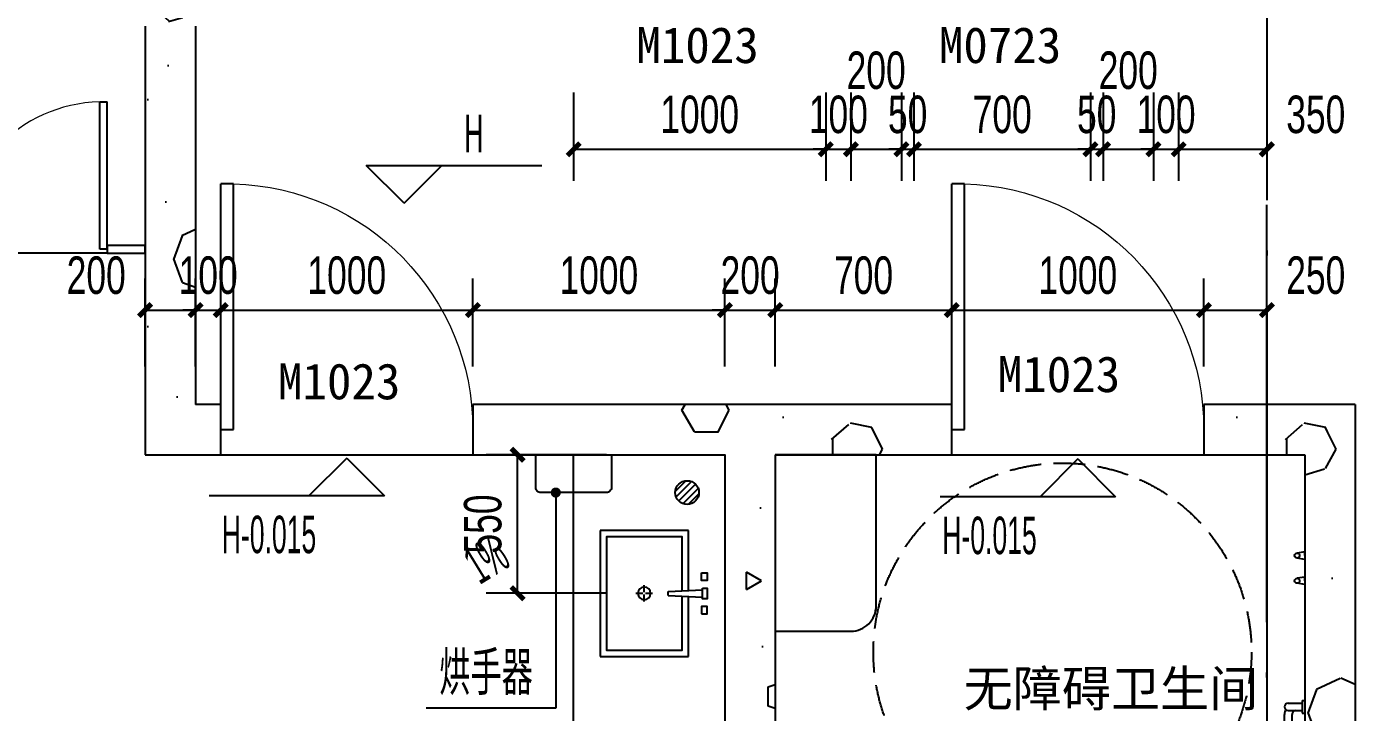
# Model space of a CAD drawing. Extents: x -26219 to 315419, y -160410 to -120810.
# Drawn here: x 262305 to 267588, y -150972 to -148252 of the extents above; entities that cross this region are included whole.
import ezdxf
from ezdxf.xclip import XClip

# ---------------------------------------------------------------- set-up
doc = ezdxf.new("R2010")
doc.units = 0
doc.header["$LTSCALE"] = 1000
doc.header["$MEASUREMENT"] = 0
doc.header["$XCLIPFRAME"] = 0
for name, pattern in [('104-14# 核心筒$0$DASH', [0.35, 0.25, -0.1]), ('104-14# 核心筒$2$DOTE', [2.42, 2, -0.2, 0.02, -0.2]), ('DOTE', [2.42, 2, -0.2, 0.02, -0.2])]:
    doc.linetypes.add(name, pattern=pattern)
for name, color, linetype in [('$0$$0$$0$A-DIM_SYMB', 3, 'Continuous'), ('$0$$0$$0$PUB_TEXT', 7, 'Continuous'), ('01-标注_尺寸', 124, 'Continuous'), ('01-标注_标高', 200, 'Continuous'), ('01-标注_符号', 200, 'Continuous'), ('02-TEXT_标注', 130, 'Continuous'), ('02-TEXT_门窗', 151, 'Continuous'), ('104-14# 核心筒$0$A-C_门', 150, 'Continuous'), ('104-14# 核心筒$0$A-I_卫-洁具', 241, 'Continuous'), ('104-14# 核心筒$0$A-I_卫-隔断', 214, 'Continuous'), ('104-14# 核心筒$0$A-TECH_水', 3, 'Continuous'), ('104-14# 核心筒$0$A_STR-砌块墙', 121, 'Continuous'), ('104-14# 核心筒$2$05-填充_天正', 26, 'Continuous'), ('104-14# 核心筒$2$A_AXIS-轴线', 36, '104-14# 核心筒$2$DOTE'), ('A_AXIS-轴线', 36, 'Continuous')]:
    doc.layers.add(name, color=color, linetype=linetype)
doc.styles.add('_TCH_DIM', font='ros.shx', dxfattribs={"width": 0.75, "bigfont": 'jd.shx'})
doc.styles.add('_TCH_DIM_T3', font='ros.shx', dxfattribs={"width": 0.705882, "bigfont": 'jd.shx'})
doc.styles.add('_TCH_WINDOW', font='STXIHEI_0.TTF')
doc.styles.get("Standard").update_dxf_attribs({"font": 'STXIHEI_0.TTF'})
doc.dimstyles.new('_TCH_ARCH&&50', dxfattribs={"dimtxt": 148.75, "dimasz": 50, "dimexe": 125, "dimexo": 150, "dimgap": 63.125, "dimtad": 1, "dimdec": 0, "dimzin": 0, "dimdsep": 46, "dimtxsty": '_TCH_DIM_T3', "dimblk": 'ARCHTICK', "dimcen": 0.09, "dimclrt": 7, "dimazin": 2, "dimtfac": 1, "dimtdec": 0, "dimtix": 1, "dimtmove": 2, "dimatfit": 3, "dimfxl": 0, "dimtolj": 1, "dimtzin": 0, "dimarcsym": 0})
pattern_1 = [(0, (531, -549), (900, 1800), [0, -1800]), (0, (-522, -792), (900, 1800), [0, -1800]), (0, (63, -810), (900, 1800), [0, -1800]), (0, (702, -279), (900, 1800), [0, -1800]), (0, (-45, -900), (900, 1800), [0, -1800]), (0, (882, 855), (900, 1800), [0, -1800]), (0, (333, 711), (900, 1800), [0, -1800]), (0, (621, 486), (900, 1800), [0, -1800]), (0, (-846, 450), (900, 1800), [0, -1800]), (0, (36, 369), (900, 1800), [0, -1800]), (0, (-306, -90), (900, 1800), [0, -1800]), (0, (-288, -765), (900, 1800), [0, -1800]), (0, (387, -837), (900, 1800), [0, -1800]), (0, (882, -45), (900, 1800), [0, -1800]), (0, (-801, -324), (900, 1800), [0, -1800]), (0, (-648, -18), (900, 1800), [0, -1800]), (0, (54, -144), (900, 1800), [0, -1800]), (0, (-198, -405), (900, 1800), [0, -1800]), (0, (-342, 189), (900, 1800), [0, -1800]), (0, (-117, 864), (900, 1800), [0, -1800]), (0, (-729, -702), (900, 1800), [0, -1800]), (0, (261, 495), (900, 1800), [0, -1800]), (0, (-576, 522), (900, 1800), [0, -1800]), (0, (-720, 756), (900, 1800), [0, -1800]), (130.601294, (771.43, 291.43), (-4499.99995, 5400.000024), [79.025, -33111.333]), (18.43495, (642.86, 325.71), (4500, 1800), [81.316, -11302.884]), (90, (642.9, 248.6), (900, 1800), [77.143, -3522.857]), (161.56505, (720, 222.86), (-4500, 1799.99987), [81.316, -11302.884]), (53.1301, (720, 222.86), (900, 1800), [85.714, -8914.285]), (135, (788.6, -694.3), (-900, 1800), [72.73, -5018.438]), (45, (685.7, -694.3), (900, 1800), [72.73, -5018.438]), (135, (737.14, -745.7), (-900, 1800), [72.73, -5018.438]), (45, (737.14, -745.7), (900, 1800), [72.73, -5018.438]), (116.565, (-77.1, 514.3), (-0.0002, 3600), [95.831, -1916.63]), (180, (-120, 600), (-900, 1800), [102.857, -1697.143]), (63.435, (-265.7, 514.3), (8e-06, 3600), [95.831, -1916.63]), (116.565, (-222.9, 428.6), (-0.0002, 3600), [95.831, -1916.63]), (0, (-222.9, 428.6), (900, 1800), [102.857, -1697.143]), (63.435, (-120, 428.6), (8e-06, 3600), [95.831, -1916.63]), (107.10273, (600, -94.286), (-2699.999897, 9000.000015), [116.584, -48848.707]), (143.97263, (565.71, 17.14), (-17099.99978, 12599.99999), [116.584, -24366.06]), (180, (471.4, 85.7), (-900, 1800), [111.429, -1688.571]), (36.02737, (265.71, 17.14), (17099.99987, 12599.99986), [116.584, -24366.06]), (71.56505, (231.43, -85.7), (2700, 9000), [108.42, -11275.778]), (107.10273, (265.714, -197.14), (-2699.999897, 9000.000015), [116.584, -48848.707]), (143.97263, (360, -265.71), (-17099.99978, 12599.99999), [116.584, -24366.06]), (0, (360, -265.7), (900, 1800), [111.429, -1688.571]), (36.02737, (471.43, -265.71), (17099.99987, 12599.99986), [116.584, -24366.06]), (71.56505, (565.71, -197.14), (2700, 9000), [108.42, -11275.778]), (150.25512, (617.14, 745.71), (-2700, 1799.99998), [69.105, -14442.959]), (90, (557.1, 711.4), (900, 1800), [68.571, -3531.428]), (29.74488, (557.14, 711.43), (2700, 1800), [69.105, -14442.959]), (116.565, (197.1, -531.4), (-0.0002, 3600), [95.831, -1916.63]), (168.69007, (154.29, -445.71), (-8100, 1799.99995), [87.412, -18269.056]), (41.185925, (0, -488.57), (22499.999864, 19799.999827), [91.116, -38177.406]), (90, (0, -574.3), (900, 1800), [85.714, -3514.285]), (138.814074, (68.57, -634.286), (-22499.9996, 19800.000126), [91.116, -38177.406]), (16.699244, (68.57, -634.286), (29699.999777, 8999.999906), [89.488, -37495.613]), (60.945396, (154.29, -608.57), (900, 1799.999984), [88.248, -36976.018]), (109.983106, (-557.14, 222.86), (-4500.000017, 12599.999967), [100.326, -42036.592]), (155.556045, (-591.43, 317.14), (-11700.000045, 5399.999888), [103.569, -43395.394]), (24.443955, (-780, 317.14), (11700.000006, 5399.999974), [103.569, -43395.394]), (70.016893, (-814.286, 222.86), (4500.000014, 12599.99997), [100.326, -42036.592]), (109.983106, (-780, 128.57), (-4500.000017, 12599.999967), [100.326, -42036.592]), (160.01689, (-685.71, 94.29), (-4500, 1799.99992), [100.326, -20968.132]), (19.98311, (-685.71, 94.29), (4499.99998, 1800), [100.326, -20968.132]), (70.016893, (-591.43, 128.57), (4500.000014, 12599.99997), [100.326, -42036.592]), (122.00538, (111.43, 60), (-900.00012, 1799.9999), [80.863, -16900.302]), (18.43495, (-8.57, 102.86), (4500, 1800), [81.316, -11302.884]), (90, (-8.6, 25.7), (900, 1800), [77.143, -3522.857]), (161.56505, (68.57, 0), (-4500, 1799.99987), [81.316, -11302.884]), (54.46232, (68.57, 0), (6299.99999, 8999.99999), [73.734, -30894.635]), (116.565, (-411.4, -377.1), (-0.0002, 3600), [95.831, -1916.63]), (180, (-454.3, -291.4), (-900, 1800), [94.286, -1705.714]), (59.03624, (-600, -377.14), (900, 1799.99999), [99.96, -20891.466]), (120.96376, (-548.57, -462.86), (-900.00012, 1799.99992), [99.96, -20891.466]), (0, (-548.6, -462.9), (900, 1800), [94.286, -1705.714]), (63.435, (-454.3, -462.9), (8e-06, 3600), [95.831, -1916.63])]

# ---------------------------------------------------------------- blocks, each defined once
blk = doc.blocks.new('104-14# 核心筒$0$shshj')
for p, q in [((0, 0), (0, 15)), ((0, 15), (30, 10)), ((0, 0), (0, -15)), ((0, -15), (30, -10))]:
    blk.add_line(p, q)
blk.add_circle((30, 0), 10)
blk = doc.blocks.new('104-14# 核心筒$0$jhat')
for p, q in [((-395, -250), (-395, 250)), ((-395, 250), (-45, 250)), ((-45, 250), (-45, 11.7)), ((-220, 32.3), (-220, 5)), ((-124.8, 8), (11.7, 14.4)), ((-124.8, 8), (-124.8, -8)), ((11.7, 14.4), (11.7, -14.4)), ((-225, 0), (-253.8, 0)), ((-220, -5), (-220, -32.8)), ((-186.7, 0), (-215, 0)), ((-124.8, -8), (11.7, -14.4)), ((-45, -12.4), (-45, -250)), ((-45, -250), (-395, -250))]:
    blk.add_line(p, q)
at = {"color": 8}
blk.add_lwpolyline([(-70, -11.1), (-70, -225), (-370, -225), (-370, 225), (-70, 225), (-70, 10.6)], dxfattribs=at)
for points in [[(7.2, 81.4), (30, 81.4), (30, 51.4), (7.2, 51.4)], [(11.7, -21.4), (30, -21.4), (30, 21.4), (11.7, 21.4)], [(7.2, -81.4), (30, -81.4), (30, -51.4), (7.2, -51.4)]]:
    blk.add_lwpolyline(points, close=True)
at = {"ltscale": 1000, "const_width": 0.84}
blk.add_lwpolyline([(-219.6, 0.1, 1), (-220.4, 0.1, 1)], format="xyb", close=True, dxfattribs=at)
blk.add_circle((-220, 0), 25.2)
blk = doc.blocks.new('104-14# 核心筒$0$残疾人扶手1')
for p, q in [((-700, -10), (-700, 0)), ((0, -10), (0, 0)), ((-750, -10), (-750, 0)), ((-750, -10), (-700, -10)), ((-740, -65), (-740, -10)), ((-710, -65), (-710, -10)), ((-55, -50), (-695, -50)), ((-50, -10), (-50, 0)), ((0, -10), (-50, -10)), ((-40, -35), (-40, -10)), ((-10, -35), (-10, -10)), ((-55, -80), (-695, -80))]:
    blk.add_line(p, q)
for centre, radius, start, end in [((-695, -35), 15, 180, 270), ((-55, -35), 15, 270, 0), ((-55, -35), 45, 270, 0), ((-725, -65), 15, 180, 0), ((-695, -35), 45, 244.4712, 270)]:
    blk.add_arc(centre, radius, start, end)
blk = doc.blocks.new('104-14# 核心筒$0$$DorLib2D$00000001')
for p, q in [((0.45, 0.975), (0.5, 0.975)), ((0.45, 0), (0.45, 0.975)), ((0.5, 0), (0.5, 0.975)), ((0.5, 0), (0.45, 0))]:
    blk.add_line(p, q)
at = {"lineweight": 13}
blk.add_arc((0.475, 0), 0.975, 91.4693, 180, dxfattribs=at)
blk = doc.blocks.new('104-14# 核心筒$0$$TwtSys$00000141')
for p, q in [((-94, 8), (-10, 92)), ((-94, 8), (-10, 92)), ((-87, -35), (35, 87)), ((-87, -35), (35, 87)), ((-66, -66), (66, 66)), ((-66, -66), (66, 66)), ((-32, -87), (88, 33)), ((-32, -87), (88, 33)), ((11, -92), (92, -11)), ((11, -92), (92, -11))]:
    blk.add_line(p, q)
blk.add_circle((0, 0), 94)
blk.add_circle((0, 0), 94)
blk = doc.blocks.new('104-14# 核心筒')
at = {"layer": '104-14# 核心筒$2$05-填充_天正'}
h = blk.add_hatch(dxfattribs=at)
h.set_pattern_fill('加气混凝土', color=256, scale=150, style=0)
h.set_pattern_definition(pattern_1)
h.paths.add_polyline_path([(100050, 105466.7), (99950, 105400), (99950, 103700), (100150, 103900), (100150, 105400)])
h = blk.add_hatch(dxfattribs=at)
h.set_pattern_fill('加气混凝土', color=256, scale=150, style=0)
h.set_pattern_definition(pattern_1)
h.paths.add_polyline_path([(99950, 103700), (100250, 103700), (100250, 103900), (100150, 103900)])
h = blk.add_hatch(dxfattribs=at)
h.set_pattern_fill('加气混凝土', color=256, scale=150, style=0)
h.set_pattern_definition(pattern_1)
h.paths.add_polyline_path([(102350, 103900), (101250, 103900), (101250, 103700), (102250, 103700), (102350, 103766.7)])
h = blk.add_hatch(dxfattribs=at)
h.set_pattern_fill('加气混凝土', color=256, scale=150, style=0)
h.set_pattern_definition(pattern_1)
h.paths.add_polyline_path([(102450, 103700), (103150, 103700), (103150, 103900), (102350, 103900), (102350, 103766.7)])
h = blk.add_hatch(dxfattribs=at)
h.set_pattern_fill('加气混凝土', color=256, scale=150, style=0)
h.set_pattern_definition(pattern_1)
h.paths.add_polyline_path([(104750, 103900), (104150, 103900), (104150, 103700), (104550, 103700)])
h = blk.add_hatch(dxfattribs=at)
h.set_pattern_fill('加气混凝土', color=256, scale=150, style=0)
h.set_pattern_definition(pattern_1)
h.paths.add_polyline_path([(104750, 103900), (104550, 103700), (104550, 101600), (104750, 101400)])
h = blk.add_hatch(dxfattribs=at)
h.set_pattern_fill('加气混凝土', color=256, scale=150, style=0)
h.set_pattern_definition(pattern_1)
h.paths.add_polyline_path([(102350, 103766.7), (102250, 103700), (102250, 101600), (102350, 101533.3), (102450, 101600), (102450, 103700)])
at = {"layer": '104-14# 核心筒$0$A-C_门'}
for p, q in [((100250, 103700), (101250, 103700)), ((103150, 103700), (104150, 103700))]:
    blk.add_line(p, q, dxfattribs=at)
at = {"layer": '104-14# 核心筒$0$A-I_卫-洁具', "ltscale": 0.1}
for points in [[(101500, 103700), (101800, 103700), (101800, 103570, -0.414214), (101780, 103550), (101520, 103550, -0.414214), (101500, 103570)], [(102450, 103700), (102450, 103000), (102750, 103000, 0.414214), (102850, 103100), (102850, 103700)]]:
    blk.add_lwpolyline(points, format="xyb", close=True, dxfattribs=at)
blk.add_lwpolyline([(101650, 102200), (101650, 103700), (102250, 103700), (102250, 101600), (101650, 101600)], dxfattribs=at)
at = {"layer": '104-14# 核心筒$0$A-I_卫-洁具', "linetype": '104-14# 核心筒$0$DASH', "ltscale": 0.5}
blk.add_circle((103588.9, 102916.9), 750, dxfattribs=at)
at = {"layer": '104-14# 核心筒$0$A-I_卫-隔断'}
for p, q in [((99800, 104500), (99200, 104500)), ((99950, 104530), (99800, 104530)), ((99800, 104530), (99800, 104500)), ((99800, 104500), (99950, 104500)), ((99950, 104500), (99950, 104530))]:
    blk.add_line(p, q, dxfattribs=at)
at = {"layer": '104-14# 核心筒$0$A_STR-砌块墙'}
for p, q in [((99950, 105400), (99950, 103700)), ((100150, 105400), (100150, 103900)), ((100250, 103900), (100150, 103900)), ((100250, 103700), (100250, 103900)), ((102350, 103900), (101250, 103900)), ((101250, 103900), (101250, 103700)), ((103150, 103900), (102350, 103900)), ((103150, 103700), (103150, 103900)), ((104750, 103900), (104150, 103900)), ((104150, 103900), (104150, 103700)), ((104750, 103900), (104750, 101400)), ((99950, 103700), (100250, 103700)), ((101250, 103700), (102250, 103700)), ((102250, 103700), (102250, 101600)), ((102450, 103700), (102450, 101600)), ((102450, 103700), (103150, 103700)), ((104150, 103700), (104550, 103700)), ((104550, 103700), (104550, 101600))]:
    blk.add_line(p, q, dxfattribs=at)
at = {"layer": '104-14# 核心筒$2$A_AXIS-轴线'}
blk.add_line((104400, 139633.6), (104400, 80554.9), dxfattribs=at)
at = {"layer": '104-14# 核心筒$0$A-C_门', "xscale": -1000, "yscale": 1000, "zscale": 200, "rotation": 359.9999999999986}
for p in [(100750, 103800), (103650, 103800)]:
    blk.add_blockref('104-14# 核心筒$0$$DorLib2D$00000001', p, dxfattribs=at)
at = {"layer": '104-14# 核心筒$0$A-I_卫-洁具', "ltscale": 0.1, "xscale": -1, "rotation": 180}
blk.add_blockref('104-14# 核心筒$0$jhat', (102150, 103150), dxfattribs=at)
at = {"layer": '104-14# 核心筒$0$A-I_卫-洁具', "ltscale": 0.1}
for name, p, rotation in [('104-14# 核心筒$0$shshj', (104550, 103300), 180), ('104-14# 核心筒$0$shshj', (104550, 103300), 180), ('104-14# 核心筒$0$shshj', (104550, 103300), 180), ('104-14# 核心筒$0$shshj', (104550, 103200), 180), ('104-14# 核心筒$0$shshj', (104550, 103200), 180), ('104-14# 核心筒$0$shshj', (104550, 103200), 180), ('104-14# 核心筒$0$残疾人扶手1', (104550, 101975), 270)]:
    blk.add_blockref(name, p, dxfattribs=dict(at, rotation=rotation))
at = {"layer": '104-14# 核心筒$0$A-I_卫-隔断', "xscale": -600, "yscale": -600, "zscale": 30, "rotation": 180}
blk.add_blockref('104-14# 核心筒$0$$DorLib2D$00000001', (99500, 104515), dxfattribs=at)
at = {"layer": '104-14# 核心筒$0$A-TECH_水', "xscale": 0.5, "yscale": 0.5, "zscale": 0.5}
blk.add_blockref('104-14# 核心筒$0$$TwtSys$00000141', (102100, 103550), dxfattribs=at)
blk = doc.blocks.new('_ArchTick')
at = {"color": 0, "linetype": 'ByBlock', "const_width": 0.4}
blk.add_lwpolyline([(-0.5, -0.5), (0.5, 0.5)], dxfattribs=at)
blk = doc.blocks.new('*D761')
at = {"layer": '01-标注_尺寸', "color": 0, "lineweight": -2, "transparency": 16777216}
for p, q in [((266975.3, -149600), (266975.3, -149251.1)), ((267225.3, -149600), (267225.3, -149251.1)), ((266975.3, -149376.1), (267225.3, -149376.1))]:
    blk.add_line(p, q, dxfattribs=at)
at = {"layer": 'Defpoints', "color": 0, "transparency": 16777216}
for p in [(267225.3, -149376.1), (266975.3, -149750), (267225.3, -149750)]:
    blk.add_point(p, dxfattribs=at)
at = {"layer": '01-标注_尺寸', "color": 0, "lineweight": -2, "transparency": 16777216, "xscale": 50, "yscale": 50, "zscale": 50, "rotation": 180}
blk.add_blockref('_ArchTick', (266975.3, -149376.1), dxfattribs=at)
at = {"layer": '01-标注_尺寸', "color": 0, "lineweight": -2, "transparency": 16777216, "xscale": 50, "yscale": 50, "zscale": 50}
blk.add_blockref('_ArchTick', (267225.3, -149376.1), dxfattribs=at)
at = {"layer": '01-标注_尺寸', "color": 7, "transparency": 16777216, "insert": (267419.3, -149238.6), "char_height": 148.75, "attachment_point": 5, "style": '_TCH_DIM_T3'}
blk.add_mtext('\\A1;250', dxfattribs=at)
blk = doc.blocks.new('*D762')
at = {"layer": '01-标注_尺寸', "color": 0, "lineweight": -2, "transparency": 16777216}
for p, q in [((265975.3, -149600), (265975.3, -149251.1)), ((266975.3, -149600), (266975.3, -149251.1)), ((265975.3, -149376.1), (266975.3, -149376.1))]:
    blk.add_line(p, q, dxfattribs=at)
at = {"layer": 'Defpoints', "color": 0, "transparency": 16777216}
for p in [(266975.3, -149376.1), (265975.3, -149750), (266975.3, -149750)]:
    blk.add_point(p, dxfattribs=at)
at = {"layer": '01-标注_尺寸', "color": 0, "lineweight": -2, "transparency": 16777216, "xscale": 50, "yscale": 50, "zscale": 50, "rotation": 180}
blk.add_blockref('_ArchTick', (265975.3, -149376.1), dxfattribs=at)
at = {"layer": '01-标注_尺寸', "color": 0, "lineweight": -2, "transparency": 16777216, "xscale": 50, "yscale": 50, "zscale": 50}
blk.add_blockref('_ArchTick', (266975.3, -149376.1), dxfattribs=at)
at = {"layer": '01-标注_尺寸', "color": 7, "transparency": 16777216, "insert": (266475.3, -149238.6), "char_height": 148.75, "attachment_point": 5, "style": '_TCH_DIM_T3'}
blk.add_mtext('\\A1;1000', dxfattribs=at)
blk = doc.blocks.new('*D1366')
at = {"layer": '01-标注_尺寸', "color": 0, "lineweight": -2, "transparency": 16777216}
for p, q in [((264475.3, -148513.6), (264475.3, -148863.2)), ((265475.3, -148513.6), (265475.3, -148863.2)), ((264475.3, -148738.2), (265475.3, -148738.2))]:
    blk.add_line(p, q, dxfattribs=at)
at = {"layer": 'Defpoints', "color": 0, "transparency": 16777216}
for p in [(264475.3, -148363.6), (265475.3, -148363.6), (265475.3, -148738.2)]:
    blk.add_point(p, dxfattribs=at)
at = {"layer": '01-标注_尺寸', "color": 0, "lineweight": -2, "transparency": 16777216, "xscale": 50, "yscale": 50, "zscale": 50, "rotation": 180}
blk.add_blockref('_ArchTick', (264475.3, -148738.2), dxfattribs=at)
at = {"layer": '01-标注_尺寸', "color": 0, "lineweight": -2, "transparency": 16777216, "xscale": 50, "yscale": 50, "zscale": 50}
blk.add_blockref('_ArchTick', (265475.3, -148738.2), dxfattribs=at)
at = {"layer": '01-标注_尺寸', "color": 7, "transparency": 16777216, "insert": (264975.3, -148600.7), "char_height": 148.75, "attachment_point": 5, "style": '_TCH_DIM_T3'}
blk.add_mtext('\\A1;1000', dxfattribs=at)
blk = doc.blocks.new('*D1367')
at = {"layer": '01-标注_尺寸', "color": 0, "lineweight": -2, "transparency": 16777216}
for p, q in [((265475.3, -148513.6), (265475.3, -148863.2)), ((265575.3, -148513.6), (265575.3, -148863.2)), ((265475.3, -148738.2), (265425.3, -148738.2)), ((265475.3, -148738.2), (265575.3, -148738.2)), ((265575.3, -148738.2), (265625.3, -148738.2))]:
    blk.add_line(p, q, dxfattribs=at)
at = {"layer": 'Defpoints', "color": 0, "transparency": 16777216}
for p in [(265475.3, -148363.6), (265575.3, -148363.6), (265575.3, -148738.2)]:
    blk.add_point(p, dxfattribs=at)
at = {"layer": '01-标注_尺寸', "color": 0, "lineweight": -2, "transparency": 16777216, "xscale": 50, "yscale": 50, "zscale": 50}
blk.add_blockref('_ArchTick', (265475.3, -148738.2), dxfattribs=at)
at = {"layer": '01-标注_尺寸', "color": 0, "lineweight": -2, "transparency": 16777216, "xscale": 50, "yscale": 50, "zscale": 50, "rotation": 180}
blk.add_blockref('_ArchTick', (265575.3, -148738.2), dxfattribs=at)
at = {"layer": '01-标注_尺寸', "color": 7, "transparency": 16777216, "insert": (265525.3, -148600.7), "char_height": 148.75, "attachment_point": 5, "style": '_TCH_DIM_T3'}
blk.add_mtext('\\A1;100', dxfattribs=at)
blk = doc.blocks.new('*D1368')
at = {"layer": '01-标注_尺寸', "color": 0, "lineweight": -2, "transparency": 16777216}
for p, q in [((265575.3, -148513.6), (265575.3, -148863.2)), ((265775.3, -148513.6), (265775.3, -148863.2)), ((265575.3, -148738.2), (265775.3, -148738.2))]:
    blk.add_line(p, q, dxfattribs=at)
at = {"layer": 'Defpoints', "color": 0, "transparency": 16777216}
for p in [(265575.3, -148363.6), (265775.3, -148363.6), (265775.3, -148738.2)]:
    blk.add_point(p, dxfattribs=at)
at = {"layer": '01-标注_尺寸', "color": 0, "lineweight": -2, "transparency": 16777216, "xscale": 50, "yscale": 50, "zscale": 50, "rotation": 180}
blk.add_blockref('_ArchTick', (265575.3, -148738.2), dxfattribs=at)
at = {"layer": '01-标注_尺寸', "color": 0, "lineweight": -2, "transparency": 16777216, "xscale": 50, "yscale": 50, "zscale": 50}
blk.add_blockref('_ArchTick', (265775.3, -148738.2), dxfattribs=at)
at = {"layer": '01-标注_尺寸', "color": 7, "transparency": 16777216, "insert": (265675.3, -148425.7), "char_height": 148.75, "attachment_point": 5, "style": '_TCH_DIM_T3'}
blk.add_mtext('\\A1;200', dxfattribs=at)
blk = doc.blocks.new('*D1369')
at = {"layer": '01-标注_尺寸', "color": 0, "lineweight": -2, "transparency": 16777216}
for p, q in [((265775.3, -148513.6), (265775.3, -148863.2)), ((265825.3, -148513.6), (265825.3, -148863.2)), ((265775.3, -148738.2), (265725.3, -148738.2)), ((265775.3, -148738.2), (265825.3, -148738.2)), ((265825.3, -148738.2), (265875.3, -148738.2))]:
    blk.add_line(p, q, dxfattribs=at)
at = {"layer": 'Defpoints', "color": 0, "transparency": 16777216}
for p in [(265775.3, -148363.6), (265825.3, -148363.6), (265825.3, -148738.2)]:
    blk.add_point(p, dxfattribs=at)
at = {"layer": '01-标注_尺寸', "color": 0, "lineweight": -2, "transparency": 16777216, "xscale": 50, "yscale": 50, "zscale": 50}
blk.add_blockref('_ArchTick', (265775.3, -148738.2), dxfattribs=at)
at = {"layer": '01-标注_尺寸', "color": 0, "lineweight": -2, "transparency": 16777216, "xscale": 50, "yscale": 50, "zscale": 50, "rotation": 180}
blk.add_blockref('_ArchTick', (265825.3, -148738.2), dxfattribs=at)
at = {"layer": '01-标注_尺寸', "color": 7, "transparency": 16777216, "insert": (265800.3, -148600.7), "char_height": 148.75, "attachment_point": 5, "style": '_TCH_DIM_T3'}
blk.add_mtext('\\A1;50', dxfattribs=at)
blk = doc.blocks.new('*D1370')
at = {"layer": '01-标注_尺寸', "color": 0, "lineweight": -2, "transparency": 16777216}
for p, q in [((265825.3, -148513.6), (265825.3, -148863.2)), ((266525.3, -148513.6), (266525.3, -148863.2)), ((265825.3, -148738.2), (266525.3, -148738.2))]:
    blk.add_line(p, q, dxfattribs=at)
at = {"layer": 'Defpoints', "color": 0, "transparency": 16777216}
for p in [(265825.3, -148363.6), (266525.3, -148363.6), (266525.3, -148738.2)]:
    blk.add_point(p, dxfattribs=at)
at = {"layer": '01-标注_尺寸', "color": 0, "lineweight": -2, "transparency": 16777216, "xscale": 50, "yscale": 50, "zscale": 50, "rotation": 180}
blk.add_blockref('_ArchTick', (265825.3, -148738.2), dxfattribs=at)
at = {"layer": '01-标注_尺寸', "color": 0, "lineweight": -2, "transparency": 16777216, "xscale": 50, "yscale": 50, "zscale": 50}
blk.add_blockref('_ArchTick', (266525.3, -148738.2), dxfattribs=at)
at = {"layer": '01-标注_尺寸', "color": 7, "transparency": 16777216, "insert": (266175.3, -148600.7), "char_height": 148.75, "attachment_point": 5, "style": '_TCH_DIM_T3'}
blk.add_mtext('\\A1;700', dxfattribs=at)
blk = doc.blocks.new('*D1371')
at = {"layer": '01-标注_尺寸', "color": 0, "lineweight": -2, "transparency": 16777216}
for p, q in [((266525.3, -148513.6), (266525.3, -148863.2)), ((266575.3, -148513.6), (266575.3, -148863.2)), ((266525.3, -148738.2), (266475.3, -148738.2)), ((266525.3, -148738.2), (266575.3, -148738.2)), ((266575.3, -148738.2), (266625.3, -148738.2))]:
    blk.add_line(p, q, dxfattribs=at)
at = {"layer": 'Defpoints', "color": 0, "transparency": 16777216}
for p in [(266525.3, -148363.6), (266575.3, -148363.6), (266575.3, -148738.2)]:
    blk.add_point(p, dxfattribs=at)
at = {"layer": '01-标注_尺寸', "color": 0, "lineweight": -2, "transparency": 16777216, "xscale": 50, "yscale": 50, "zscale": 50}
blk.add_blockref('_ArchTick', (266525.3, -148738.2), dxfattribs=at)
at = {"layer": '01-标注_尺寸', "color": 0, "lineweight": -2, "transparency": 16777216, "xscale": 50, "yscale": 50, "zscale": 50, "rotation": 180}
blk.add_blockref('_ArchTick', (266575.3, -148738.2), dxfattribs=at)
at = {"layer": '01-标注_尺寸', "color": 7, "transparency": 16777216, "insert": (266550.3, -148600.7), "char_height": 148.75, "attachment_point": 5, "style": '_TCH_DIM_T3'}
blk.add_mtext('\\A1;50', dxfattribs=at)
blk = doc.blocks.new('*D1372')
at = {"layer": '01-标注_尺寸', "color": 0, "lineweight": -2, "transparency": 16777216}
for p, q in [((266575.3, -148513.6), (266575.3, -148863.2)), ((266775.3, -148513.6), (266775.3, -148863.2)), ((266575.3, -148738.2), (266775.3, -148738.2))]:
    blk.add_line(p, q, dxfattribs=at)
at = {"layer": 'Defpoints', "color": 0, "transparency": 16777216}
for p in [(266575.3, -148363.6), (266775.3, -148363.6), (266775.3, -148738.2)]:
    blk.add_point(p, dxfattribs=at)
at = {"layer": '01-标注_尺寸', "color": 0, "lineweight": -2, "transparency": 16777216, "xscale": 50, "yscale": 50, "zscale": 50, "rotation": 180}
blk.add_blockref('_ArchTick', (266575.3, -148738.2), dxfattribs=at)
at = {"layer": '01-标注_尺寸', "color": 0, "lineweight": -2, "transparency": 16777216, "xscale": 50, "yscale": 50, "zscale": 50}
blk.add_blockref('_ArchTick', (266775.3, -148738.2), dxfattribs=at)
at = {"layer": '01-标注_尺寸', "color": 7, "transparency": 16777216, "insert": (266675.3, -148425.7), "char_height": 148.75, "attachment_point": 5, "style": '_TCH_DIM_T3'}
blk.add_mtext('\\A1;200', dxfattribs=at)
blk = doc.blocks.new('*D1373')
at = {"layer": '01-标注_尺寸', "color": 0, "lineweight": -2, "transparency": 16777216}
for p, q in [((266775.3, -148513.6), (266775.3, -148863.2)), ((266875.3, -148513.6), (266875.3, -148863.2)), ((266775.3, -148738.2), (266725.3, -148738.2)), ((266775.3, -148738.2), (266875.3, -148738.2)), ((266875.3, -148738.2), (266925.3, -148738.2))]:
    blk.add_line(p, q, dxfattribs=at)
at = {"layer": 'Defpoints', "color": 0, "transparency": 16777216}
for p in [(266775.3, -148363.6), (266875.3, -148363.6), (266875.3, -148738.2)]:
    blk.add_point(p, dxfattribs=at)
at = {"layer": '01-标注_尺寸', "color": 0, "lineweight": -2, "transparency": 16777216, "xscale": 50, "yscale": 50, "zscale": 50}
blk.add_blockref('_ArchTick', (266775.3, -148738.2), dxfattribs=at)
at = {"layer": '01-标注_尺寸', "color": 0, "lineweight": -2, "transparency": 16777216, "xscale": 50, "yscale": 50, "zscale": 50, "rotation": 180}
blk.add_blockref('_ArchTick', (266875.3, -148738.2), dxfattribs=at)
at = {"layer": '01-标注_尺寸', "color": 7, "transparency": 16777216, "insert": (266825.3, -148600.7), "char_height": 148.75, "attachment_point": 5, "style": '_TCH_DIM_T3'}
blk.add_mtext('\\A1;100', dxfattribs=at)
blk = doc.blocks.new('*D1374')
at = {"layer": '01-标注_尺寸', "color": 0, "lineweight": -2, "transparency": 16777216}
for p, q in [((266875.3, -148513.6), (266875.3, -148863.2)), ((267225.3, -148513.6), (267225.3, -148863.2)), ((266875.3, -148738.2), (267225.3, -148738.2))]:
    blk.add_line(p, q, dxfattribs=at)
at = {"layer": 'Defpoints', "color": 0, "transparency": 16777216}
for p in [(266875.3, -148363.6), (267225.3, -148363.6), (267225.3, -148738.2)]:
    blk.add_point(p, dxfattribs=at)
at = {"layer": '01-标注_尺寸', "color": 0, "lineweight": -2, "transparency": 16777216, "xscale": 50, "yscale": 50, "zscale": 50, "rotation": 180}
blk.add_blockref('_ArchTick', (266875.3, -148738.2), dxfattribs=at)
at = {"layer": '01-标注_尺寸', "color": 0, "lineweight": -2, "transparency": 16777216, "xscale": 50, "yscale": 50, "zscale": 50}
blk.add_blockref('_ArchTick', (267225.3, -148738.2), dxfattribs=at)
at = {"layer": '01-标注_尺寸', "color": 7, "transparency": 16777216, "insert": (267419.3, -148600.7), "char_height": 148.75, "attachment_point": 5, "style": '_TCH_DIM_T3'}
blk.add_mtext('\\A1;350', dxfattribs=at)
blk = doc.blocks.new('*D1384')
at = {"layer": '01-标注_尺寸', "color": 0, "lineweight": -2, "transparency": 16777216}
for p, q in [((266975.3, -149600), (266975.3, -149251.1)), ((267225.3, -149600), (267225.3, -149251.1)), ((266975.3, -149376.1), (267225.3, -149376.1))]:
    blk.add_line(p, q, dxfattribs=at)
at = {"layer": 'Defpoints', "color": 0, "transparency": 16777216}
for p in [(267225.3, -149376.1), (266975.3, -149750), (267225.3, -149750)]:
    blk.add_point(p, dxfattribs=at)
at = {"layer": '01-标注_尺寸', "color": 0, "lineweight": -2, "transparency": 16777216, "xscale": 50, "yscale": 50, "zscale": 50, "rotation": 180}
blk.add_blockref('_ArchTick', (266975.3, -149376.1), dxfattribs=at)
at = {"layer": '01-标注_尺寸', "color": 0, "lineweight": -2, "transparency": 16777216, "xscale": 50, "yscale": 50, "zscale": 50}
blk.add_blockref('_ArchTick', (267225.3, -149376.1), dxfattribs=at)
at = {"layer": '01-标注_尺寸', "color": 7, "transparency": 16777216, "insert": (267419.3, -149238.6), "char_height": 148.75, "attachment_point": 5, "style": '_TCH_DIM_T3'}
blk.add_mtext('\\A1;250', dxfattribs=at)
blk = doc.blocks.new('*D1385')
at = {"layer": '01-标注_尺寸', "color": 0, "lineweight": -2, "transparency": 16777216}
for p, q in [((265975.3, -149600), (265975.3, -149251.1)), ((266975.3, -149600), (266975.3, -149251.1)), ((265975.3, -149376.1), (266975.3, -149376.1))]:
    blk.add_line(p, q, dxfattribs=at)
at = {"layer": 'Defpoints', "color": 0, "transparency": 16777216}
for p in [(266975.3, -149376.1), (265975.3, -149750), (266975.3, -149750)]:
    blk.add_point(p, dxfattribs=at)
at = {"layer": '01-标注_尺寸', "color": 0, "lineweight": -2, "transparency": 16777216, "xscale": 50, "yscale": 50, "zscale": 50, "rotation": 180}
blk.add_blockref('_ArchTick', (265975.3, -149376.1), dxfattribs=at)
at = {"layer": '01-标注_尺寸', "color": 0, "lineweight": -2, "transparency": 16777216, "xscale": 50, "yscale": 50, "zscale": 50}
blk.add_blockref('_ArchTick', (266975.3, -149376.1), dxfattribs=at)
at = {"layer": '01-标注_尺寸', "color": 7, "transparency": 16777216, "insert": (266475.3, -149238.6), "char_height": 148.75, "attachment_point": 5, "style": '_TCH_DIM_T3'}
blk.add_mtext('\\A1;1000', dxfattribs=at)
blk = doc.blocks.new('*D1386')
at = {"layer": '01-标注_尺寸', "color": 0, "lineweight": -2, "transparency": 16777216}
for p, q in [((265275.3, -149600), (265275.3, -149251.1)), ((265975.3, -149600), (265975.3, -149251.1)), ((265275.3, -149376.1), (265975.3, -149376.1))]:
    blk.add_line(p, q, dxfattribs=at)
at = {"layer": 'Defpoints', "color": 0, "transparency": 16777216}
for p in [(265975.3, -149376.1), (265275.3, -149750), (265975.3, -149750)]:
    blk.add_point(p, dxfattribs=at)
at = {"layer": '01-标注_尺寸', "color": 0, "lineweight": -2, "transparency": 16777216, "xscale": 50, "yscale": 50, "zscale": 50, "rotation": 180}
blk.add_blockref('_ArchTick', (265275.3, -149376.1), dxfattribs=at)
at = {"layer": '01-标注_尺寸', "color": 0, "lineweight": -2, "transparency": 16777216, "xscale": 50, "yscale": 50, "zscale": 50}
blk.add_blockref('_ArchTick', (265975.3, -149376.1), dxfattribs=at)
at = {"layer": '01-标注_尺寸', "color": 7, "transparency": 16777216, "insert": (265625.3, -149238.6), "char_height": 148.75, "attachment_point": 5, "style": '_TCH_DIM_T3'}
blk.add_mtext('\\A1;700', dxfattribs=at)
blk = doc.blocks.new('*D1387')
at = {"layer": '01-标注_尺寸', "color": 0, "lineweight": -2, "transparency": 16777216}
for p, q in [((265075.3, -149600), (265075.3, -149251.1)), ((265275.3, -149600), (265275.3, -149251.1)), ((265075.3, -149376.1), (265025.3, -149376.1)), ((265075.3, -149376.1), (265275.3, -149376.1)), ((265275.3, -149376.1), (265325.3, -149376.1))]:
    blk.add_line(p, q, dxfattribs=at)
at = {"layer": 'Defpoints', "color": 0, "transparency": 16777216}
for p in [(265275.3, -149376.1), (265075.3, -149750), (265275.3, -149750)]:
    blk.add_point(p, dxfattribs=at)
at = {"layer": '01-标注_尺寸', "color": 0, "lineweight": -2, "transparency": 16777216, "xscale": 50, "yscale": 50, "zscale": 50}
blk.add_blockref('_ArchTick', (265075.3, -149376.1), dxfattribs=at)
at = {"layer": '01-标注_尺寸', "color": 0, "lineweight": -2, "transparency": 16777216, "xscale": 50, "yscale": 50, "zscale": 50, "rotation": 180}
blk.add_blockref('_ArchTick', (265275.3, -149376.1), dxfattribs=at)
at = {"layer": '01-标注_尺寸', "color": 7, "transparency": 16777216, "insert": (265175.3, -149238.6), "char_height": 148.75, "attachment_point": 5, "style": '_TCH_DIM_T3'}
blk.add_mtext('\\A1;200', dxfattribs=at)
blk = doc.blocks.new('*D1388')
at = {"layer": '01-标注_尺寸', "color": 0, "lineweight": -2, "transparency": 16777216}
for p, q in [((264075.3, -149600), (264075.3, -149251.1)), ((265075.3, -149600), (265075.3, -149251.1)), ((264075.3, -149376.1), (265075.3, -149376.1))]:
    blk.add_line(p, q, dxfattribs=at)
at = {"layer": 'Defpoints', "color": 0, "transparency": 16777216}
for p in [(265075.3, -149376.1), (264075.3, -149750), (265075.3, -149750)]:
    blk.add_point(p, dxfattribs=at)
at = {"layer": '01-标注_尺寸', "color": 0, "lineweight": -2, "transparency": 16777216, "xscale": 50, "yscale": 50, "zscale": 50, "rotation": 180}
blk.add_blockref('_ArchTick', (264075.3, -149376.1), dxfattribs=at)
at = {"layer": '01-标注_尺寸', "color": 0, "lineweight": -2, "transparency": 16777216, "xscale": 50, "yscale": 50, "zscale": 50}
blk.add_blockref('_ArchTick', (265075.3, -149376.1), dxfattribs=at)
at = {"layer": '01-标注_尺寸', "color": 7, "transparency": 16777216, "insert": (264575.3, -149238.6), "char_height": 148.75, "attachment_point": 5, "style": '_TCH_DIM_T3'}
blk.add_mtext('\\A1;1000', dxfattribs=at)
blk = doc.blocks.new('*D1389')
at = {"layer": '01-标注_尺寸', "color": 0, "lineweight": -2, "transparency": 16777216}
for p, q in [((263075.3, -149600), (263075.3, -149251.1)), ((264075.3, -149600), (264075.3, -149251.1)), ((263075.3, -149376.1), (264075.3, -149376.1))]:
    blk.add_line(p, q, dxfattribs=at)
at = {"layer": 'Defpoints', "color": 0, "transparency": 16777216}
for p in [(264075.3, -149376.1), (263075.3, -149750), (264075.3, -149750)]:
    blk.add_point(p, dxfattribs=at)
at = {"layer": '01-标注_尺寸', "color": 0, "lineweight": -2, "transparency": 16777216, "xscale": 50, "yscale": 50, "zscale": 50, "rotation": 180}
blk.add_blockref('_ArchTick', (263075.3, -149376.1), dxfattribs=at)
at = {"layer": '01-标注_尺寸', "color": 0, "lineweight": -2, "transparency": 16777216, "xscale": 50, "yscale": 50, "zscale": 50}
blk.add_blockref('_ArchTick', (264075.3, -149376.1), dxfattribs=at)
at = {"layer": '01-标注_尺寸', "color": 7, "transparency": 16777216, "insert": (263575.3, -149238.6), "char_height": 148.75, "attachment_point": 5, "style": '_TCH_DIM_T3'}
blk.add_mtext('\\A1;1000', dxfattribs=at)
blk = doc.blocks.new('*D1390')
at = {"layer": '01-标注_尺寸', "color": 0, "lineweight": -2, "transparency": 16777216}
for p, q in [((262975.3, -149600), (262975.3, -149251.1)), ((263075.3, -149600), (263075.3, -149251.1)), ((262975.3, -149376.1), (262925.3, -149376.1)), ((262975.3, -149376.1), (263075.3, -149376.1)), ((263075.3, -149376.1), (263125.3, -149376.1))]:
    blk.add_line(p, q, dxfattribs=at)
at = {"layer": 'Defpoints', "color": 0, "transparency": 16777216}
for p in [(263075.3, -149376.1), (262975.3, -149750), (263075.3, -149750)]:
    blk.add_point(p, dxfattribs=at)
at = {"layer": '01-标注_尺寸', "color": 0, "lineweight": -2, "transparency": 16777216, "xscale": 50, "yscale": 50, "zscale": 50}
blk.add_blockref('_ArchTick', (262975.3, -149376.1), dxfattribs=at)
at = {"layer": '01-标注_尺寸', "color": 0, "lineweight": -2, "transparency": 16777216, "xscale": 50, "yscale": 50, "zscale": 50, "rotation": 180}
blk.add_blockref('_ArchTick', (263075.3, -149376.1), dxfattribs=at)
at = {"layer": '01-标注_尺寸', "color": 7, "transparency": 16777216, "insert": (263025.3, -149238.6), "char_height": 148.75, "attachment_point": 5, "style": '_TCH_DIM_T3'}
blk.add_mtext('\\A1;100', dxfattribs=at)
blk = doc.blocks.new('*D1391')
at = {"layer": '01-标注_尺寸', "color": 0, "lineweight": -2, "transparency": 16777216}
for p, q in [((262775.3, -149600), (262775.3, -149251.1)), ((262975.3, -149600), (262975.3, -149251.1)), ((262775.3, -149376.1), (262975.3, -149376.1))]:
    blk.add_line(p, q, dxfattribs=at)
at = {"layer": 'Defpoints', "color": 0, "transparency": 16777216}
for p in [(262975.3, -149376.1), (262775.3, -149750), (262975.3, -149750)]:
    blk.add_point(p, dxfattribs=at)
at = {"layer": '01-标注_尺寸', "color": 0, "lineweight": -2, "transparency": 16777216, "xscale": 50, "yscale": 50, "zscale": 50, "rotation": 180}
blk.add_blockref('_ArchTick', (262775.3, -149376.1), dxfattribs=at)
at = {"layer": '01-标注_尺寸', "color": 0, "lineweight": -2, "transparency": 16777216, "xscale": 50, "yscale": 50, "zscale": 50}
blk.add_blockref('_ArchTick', (262975.3, -149376.1), dxfattribs=at)
at = {"layer": '01-标注_尺寸', "color": 7, "transparency": 16777216, "insert": (262581.3, -149238.6), "char_height": 148.75, "attachment_point": 5, "style": '_TCH_DIM_T3'}
blk.add_mtext('\\A1;200', dxfattribs=at)
blk = doc.blocks.new('*D1414')
at = {"layer": '01-标注_尺寸', "color": 0, "lineweight": -2, "transparency": 16777216}
for p, q in [((264605.3, -149950), (264127.8, -149950)), ((264252.8, -150499.7), (264252.8, -149950)), ((264605.3, -150499.7), (264127.8, -150499.7))]:
    blk.add_line(p, q, dxfattribs=at)
at = {"layer": 'Defpoints', "color": 0, "transparency": 16777216}
for p in [(264252.8, -149950), (264755.3, -149950), (264755.3, -150499.7)]:
    blk.add_point(p, dxfattribs=at)
at = {"layer": '01-标注_尺寸', "color": 0, "lineweight": -2, "transparency": 16777216, "xscale": 50, "yscale": 50, "zscale": 50}
for p, rotation in [((264252.8, -149950), 90), ((264252.8, -150499.7), 270)]:
    blk.add_blockref('_ArchTick', p, dxfattribs=dict(at, rotation=rotation))
at = {"layer": '01-标注_尺寸', "color": 7, "transparency": 16777216, "insert": (264115.3, -150224.8), "char_height": 148.75, "attachment_point": 5, "rotation": 90, "style": '_TCH_DIM_T3'}
blk.add_mtext('\\A1;550', dxfattribs=at)

msp = doc.modelspace()

# ---------------------------------------------------------------- linework, layer by layer
at = {"layer": '$0$$0$$0$A-DIM_SYMB'}
msp.add_lwpolyline([(263988.5, -150598.6, 0, 0, 0), (264220.4, -150456.5, 40, 0, 0), (264348.3, -150378.1, 0, 0, 0)], format="xyseb", dxfattribs=at)
at = {"layer": '01-标注_标高'}
for p, q in [((263802.6, -148952.6), (263652.6, -148802.6)), ((263652.6, -148802.6), (264348.8, -148802.6)), ((263802.6, -148952.6), (263952.6, -148802.6)), ((263575.3, -149962.9), (263425.3, -150112.9)), ((263575.3, -149962.9), (263725.3, -150112.9)), ((266475.3, -149966.8), (266325.3, -150116.8)), ((266475.3, -149966.8), (266625.3, -150116.8)), ((263725.3, -150112.9), (263029, -150112.9)), ((266625.3, -150116.8), (265929, -150116.8))]:
    msp.add_line(p, q, dxfattribs=at)
at = {"layer": '01-标注_符号'}
for p, q in [((264404.4, -150100), (264404.4, -150955.8)), ((264404.4, -150955.8), (263889.8, -150955.8))]:
    msp.add_line(p, q, dxfattribs=at)
at = {"layer": '01-标注_符号', "const_width": 20}
msp.add_lwpolyline([(264404.4, -150090, 1), (264404.4, -150110, 1)], format="xyb", close=True, dxfattribs=at)
at = {"layer": 'A_AXIS-轴线', "linetype": 'DOTE'}
msp.add_line((267225.3, -153033.7), (267225.3, -148958.6), dxfattribs=at)

# ---------------------------------------------------------------- block references
ref = msp.add_blockref('104-14# 核心筒', (162825.3, -253650))
XClip(ref).set_block_clipping_path([(94442.2879467641, 101022.6274729816), (105150.0000113929, 111550)])

# ---------------------------------------------------------------- texts
at = {"layer": '$0$$0$$0$PUB_TEXT', "style": '_TCH_DIM', "width": 0.529412}
msp.add_text('1%', height=148.75, rotation=31.4922, dxfattribs=at).set_placement((264101.8, -150467.6))
at = {"layer": '02-TEXT_标注', "style": '_TCH_DIM'}
for s, height, width, p in [('H', 148.8, 0.529412, (264041.3, -148750.1)), ('H-0.015', 148.75, 0.529412, (263079.4, -150340.4)), ('H-0.015', 148.75, 0.529412, (265937.7, -150344.3)), ('烘手器', 173.64, 0.75, (263942.3, -150903.3))]:
    msp.add_text(s, height=height, dxfattribs=dict(at, width=width)).set_placement(p)
at = {"layer": '02-TEXT_标注'}
msp.add_text('无障碍卫生间', height=142.71, dxfattribs=at).set_placement((266022.8, -150948.9))
at = {"layer": '02-TEXT_门窗', "style": '_TCH_WINDOW'}
for s, p in [('M1023', (264724.1, -148396.2)), ('M0723', (265924.2, -148396.2)), ('M1023', (266158, -149701.6)), ('M1023', (263302.4, -149730.1))]:
    msp.add_text(s, height=142.71, dxfattribs=at).set_placement(p)

# ---------------------------------------------------------------- dimensions: what is measured, and where the dimension line sits
at = {"layer": '01-标注_尺寸'}
for base, p1, p2, angle, picture, middle in [((265775.3, -148738.2), (265575.3, -148363.6), (265775.3, -148363.6), 0, '*D1368', (265675.3, -148425.7)), ((266775.3, -148738.2), (266575.3, -148363.6), (266775.3, -148363.6), 0, '*D1372', (266675.3, -148425.7)), ((267225.3, -148738.2), (266875.3, -148363.6), (267225.3, -148363.6), 0, '*D1374', (267419.3, -148600.7)), ((262975.3, -149376.1), (262775.3, -149750), (262975.3, -149750), 0, '*D1391', (262581.3, -149238.6)), ((267225.3, -149376.1), (266975.3, -149750), (267225.3, -149750), 0, '*D761', (267419.3, -149238.6)), ((267225.3, -149376.1), (266975.3, -149750), (267225.3, -149750), 360, '*D1384', (267419.3, -149238.6))]:
    dim = msp.add_linear_dim(base=base, p1=p1, p2=p2, angle=angle, dimstyle='_TCH_ARCH&&50', dxfattribs=at)
    dim.commit()
    dim.dimension.update_dxf_attribs({"geometry": picture, "text_midpoint": middle, "dimtype": 161})
for p1, p2, distance, picture, middle in [((264475.3, -148363.6), (265475.3, -148363.6), -374.6, '*D1366', (264975.3, -148600.7)), ((265475.3, -148363.6), (265575.3, -148363.6), -374.6, '*D1367', (265525.3, -148600.7)), ((265775.3, -148363.6), (265825.3, -148363.6), -374.6, '*D1369', (265800.3, -148600.7)), ((265825.3, -148363.6), (266525.3, -148363.6), -374.6, '*D1370', (266175.3, -148600.7)), ((266525.3, -148363.6), (266575.3, -148363.6), -374.6, '*D1371', (266550.3, -148600.7)), ((266775.3, -148363.6), (266875.3, -148363.6), -374.6, '*D1373', (266825.3, -148600.7)), ((262975.3, -149750), (263075.3, -149750), 373.8, '*D1390', (263025.3, -149238.6)), ((263075.3, -149750), (264075.3, -149750), 373.8, '*D1389', (263575.3, -149238.6)), ((264075.3, -149750), (265075.3, -149750), 373.8, '*D1388', (264575.3, -149238.6)), ((265075.3, -149750), (265275.3, -149750), 373.8, '*D1387', (265175.3, -149238.6)), ((265275.3, -149750), (265975.3, -149750), 373.8, '*D1386', (265625.3, -149238.6)), ((265975.3, -149750), (266975.3, -149750), 373.8, '*D762', (266475.3, -149238.6)), ((265975.3, -149750), (266975.3, -149750), 373.8, '*D1385', (266475.3, -149238.6)), ((264755.3, -150499.7), (264755.3, -149950), 502.5, '*D1414', (264115.3, -150224.8))]:
    dim = msp.add_aligned_dim(p1=p1, p2=p2, distance=distance, dimstyle='_TCH_ARCH&&50', dxfattribs=at)
    dim.commit()
    dim.dimension.update_dxf_attribs({"geometry": picture, "text_midpoint": middle})

doc.saveas('drawing.dxf')
